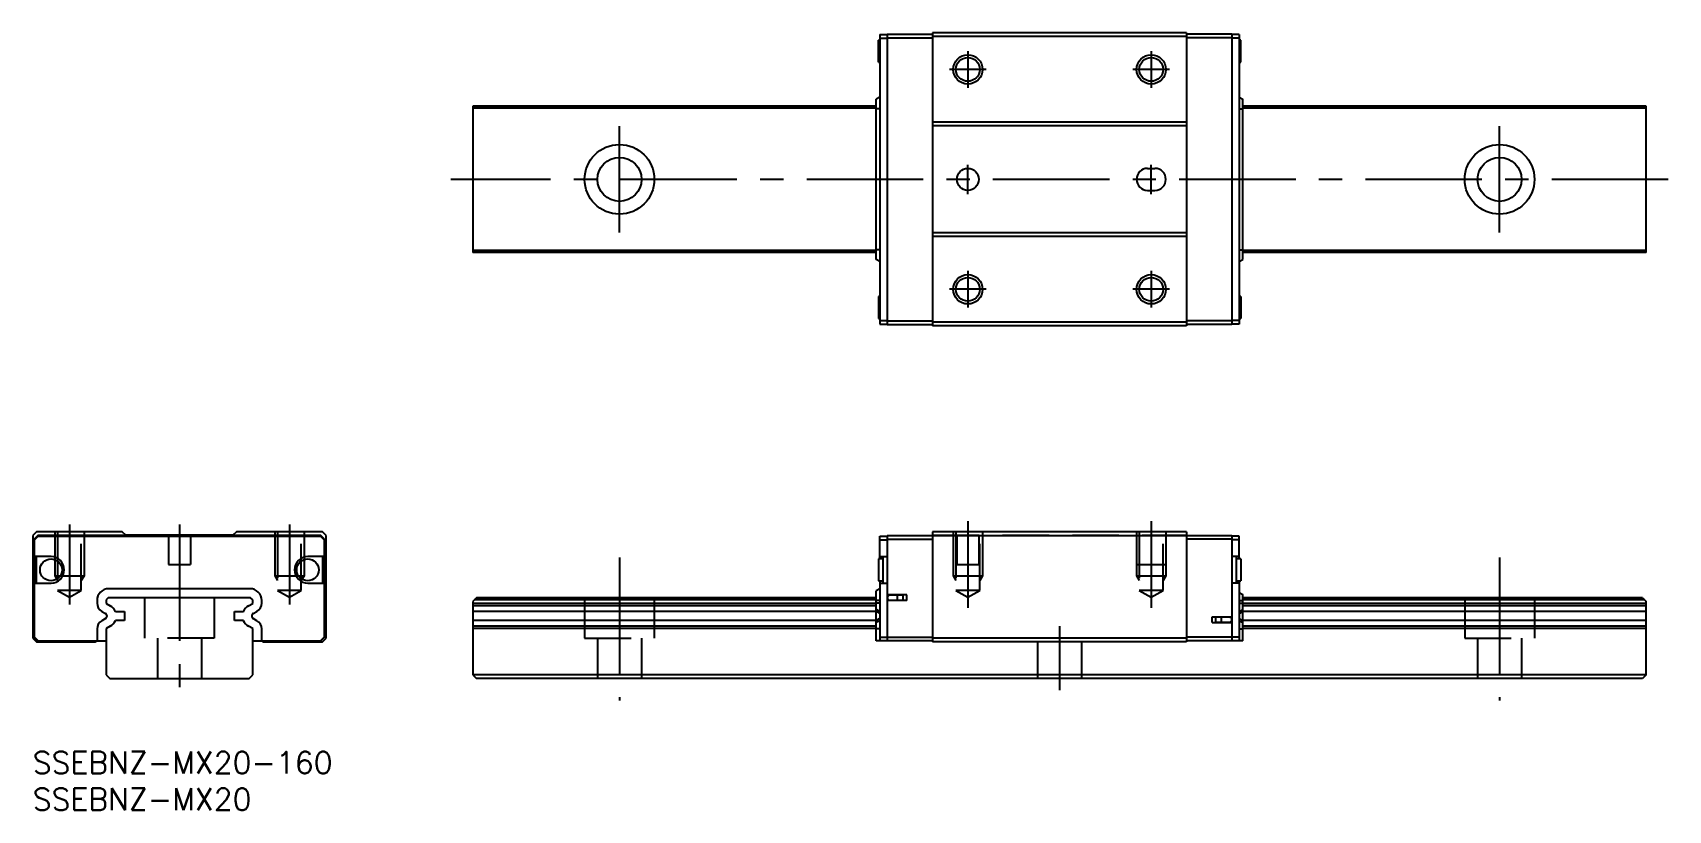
# Model space of a CAD drawing. Extents: x 0 to 223, y -8 to 98.
import ezdxf

# ---------------------------------------------------------------- set-up
doc = ezdxf.new("R2010")
doc.units = 0
doc.header["$LTSCALE"] = 0.5
doc.linetypes.add('CENTER', pattern=[50.8, 31.75, -6.35, 6.35, -6.35])
doc.linetypes.add('DASHED', pattern=[19.05, 12.7, -6.35])
for name, color, linetype in [('MSM_CENTER', 1, 'CENTER'), ('MSM_CONTINUOUS', 7, 'CONTINUOUS'), ('MSM_DASHED', 4, 'DASHED'), ('MSM_NARROW', 5, 'CONTINUOUS'), ('MSM_PART_NUMBER', 7, 'CONTINUOUS')]:
    doc.layers.add(name, color=color, linetype=linetype)
doc.styles.get("Standard").update_dxf_attribs({"font": 'txt.shx', "height": 3, "bigfont": 'bigfont.shx'})

# ---------------------------------------------------------------- blocks, each defined once
blk = doc.blocks.new('*U2')
at = {"layer": 'MSM_PART_NUMBER'}
blk.add_text('SSEBNZ-MX20-160', height=3, dxfattribs=at).set_placement((0, -3))
blk = doc.blocks.new('*U3')
at = {"layer": 'MSM_PART_NUMBER'}
blk.add_text('SSEBNZ-MX20', height=3, dxfattribs=at).set_placement((0, -8))

msp = doc.modelspace()

# ---------------------------------------------------------------- linework, layer by layer
at = {"layer": 'MSM_CENTER'}
for p, q in [((127.5, 95.57), (127.5, 90.57)), ((152.5, 95.57), (152.5, 90.57)), ((130, 93.07), (125, 93.07)), ((155, 93.07), (150, 93.07)), ((80, 70.82), (80, 85.32)), ((200, 70.82), (200, 85.32)), ((223, 78.07), (57, 78.07)), ((127.5, 76.07), (127.5, 80.07)), ((152.5, 76.07), (152.5, 80.07)), ((127.5, 65.57), (127.5, 60.57)), ((152.5, 65.57), (152.5, 60.57)), ((130, 63.07), (125, 63.07)), ((155, 63.07), (150, 63.07)), ((127.5, 31.44), (127.5, 19.62)), ((152.5, 31.44), (152.5, 19.62)), ((5, 31), (5, 20.06)), ((20, 31), (20, 8.5)), ((35, 31), (35, 20.06)), ((80, 26.5), (80, 7)), ((200, 26.5), (200, 7)), ((140, 17.1), (140, 8.39))]:
    msp.add_line(p, q, dxfattribs=at)
at = {"layer": 'MSM_CONTINUOUS'}
for p, q in [((115.5, 97.07), (115.3, 97.07)), ((115.3, 94.07), (115.3, 97.07)), ((115.5, 97.82), (115.5, 58.32)), ((115.5, 97.82), (116.5, 97.82)), ((115.5, 97.32), (116.5, 97.32)), ((116.5, 97.87), (116.5, 58.27)), ((116.5, 97.87), (122.7, 97.87)), ((116.5, 97.37), (122.7, 97.37)), ((122.7, 98.07), (122.7, 58.07)), ((157.3, 98.07), (122.7, 98.07)), ((157.3, 97.57), (122.7, 97.57)), ((157.3, 98.07), (157.3, 58.07)), ((163.5, 97.87), (157.3, 97.87)), ((163.5, 97.37), (157.3, 97.37)), ((163.5, 97.87), (163.5, 58.27)), ((164.5, 97.82), (163.5, 97.82)), ((164.5, 97.32), (163.5, 97.32)), ((164.5, 97.82), (164.5, 58.32)), ((164.7, 97.07), (164.5, 97.07)), ((164.7, 94.07), (164.7, 97.07)), ((115.3, 94.07), (115.5, 94.07)), ((164.5, 94.07), (164.7, 94.07)), ((115.5, 89.3), (115, 89)), ((164.5, 89.3), (165, 89)), ((60, 88.07), (60, 68.07)), ((115, 88.07), (60, 88.07)), ((115, 87.77), (60, 87.77)), ((115, 67.14), (115, 89)), ((115.5, 87.7), (115, 87.7)), ((164.5, 87.7), (165, 87.7)), ((165, 67.14), (165, 89)), ((220, 88.07), (165, 88.07)), ((220, 87.77), (165, 87.77)), ((220, 68.07), (220, 88.07)), ((157.3, 85.87), (122.7, 85.87)), ((157.3, 85.37), (122.7, 85.37)), ((152, 79.57), (153, 79.57)), ((152, 76.57), (153, 76.57)), ((157.3, 70.77), (122.7, 70.77)), ((157.3, 70.27), (122.7, 70.27)), ((115, 68.37), (60, 68.37)), ((115, 68.07), (60, 68.07)), ((115.5, 68.44), (115, 68.44)), ((115.5, 66.84), (115, 67.14)), ((164.5, 68.44), (165, 68.44)), ((164.5, 66.84), (165, 67.14)), ((220, 68.37), (165, 68.37)), ((220, 68.07), (165, 68.07)), ((115.5, 62.07), (115.3, 62.07)), ((115.3, 62.07), (115.3, 59.07)), ((164.7, 62.07), (164.5, 62.07)), ((164.7, 62.07), (164.7, 59.07)), ((115.3, 59.07), (115.5, 59.07)), ((115.5, 58.82), (116.5, 58.82)), ((115.5, 58.32), (116.5, 58.32)), ((116.5, 58.77), (122.7, 58.77)), ((116.5, 58.27), (122.7, 58.27)), ((157.3, 58.57), (122.7, 58.57)), ((157.3, 58.07), (122.7, 58.07)), ((163.5, 58.77), (157.3, 58.77)), ((163.5, 58.27), (157.3, 58.27)), ((164.5, 58.82), (163.5, 58.82)), ((164.5, 58.32), (163.5, 58.32)), ((164.5, 59.07), (164.7, 59.07)), ((0.5, 30), (0, 29.5)), ((0, 29.5), (0, 15.5)), ((0.7, 29.5), (0.2, 29)), ((0.2, 29), (0.2, 15.6)), ((0.25, 28.9), (0.75, 29.4)), ((12.2, 30), (0.5, 30)), ((39.3, 29.5), (0.7, 29.5)), ((0.75, 29.4), (39.25, 29.4)), ((12.7, 29.55), (12.2, 30)), ((27.3, 29.55), (12.7, 29.55)), ((27.8, 30), (27.3, 29.55)), ((39.5, 30), (27.8, 30)), ((39.25, 29.4), (39.75, 28.9)), ((39.8, 29), (39.3, 29.5)), ((40, 29.5), (39.5, 30)), ((39.8, 15.6), (39.8, 29)), ((40, 15.5), (40, 29.5)), ((115.5, 26.3), (115.5, 29.4)), ((115.5, 29.4), (116.5, 29.4)), ((116.5, 29.5), (116.5, 15.1)), ((116.5, 29.5), (163.5, 29.5)), ((116.5, 29), (122.7, 29)), ((157.3, 30), (122.7, 30)), ((122.7, 30), (122.7, 15)), ((157.3, 30), (157.3, 15)), ((163.5, 29), (157.3, 29)), ((163.5, 29.5), (163.5, 15.1)), ((164.5, 29.4), (163.5, 29.4)), ((164.5, 26.3), (164.5, 29.4)), ((0.25, 26.6), (0.25, 28.9)), ((39.75, 28.9), (39.75, 26.6)), ((115.5, 28.9), (116.5, 28.9)), ((164.5, 28.9), (163.5, 28.9)), ((2.5, 26.6), (0.25, 26.6)), ((0.45, 26.6), (0.45, 23)), ((39.75, 26.6), (37.5, 26.6)), ((39.55, 23), (39.55, 26.6)), ((115.9, 26.3), (115.3, 26.3)), ((115.3, 26.3), (115.3, 23.3)), ((115.5, 26.6), (116.5, 26.6)), ((115.9, 26.6), (115.9, 23)), ((164.5, 26.6), (163.5, 26.6)), ((164.1, 26.6), (164.1, 23)), ((164.7, 26.3), (164.1, 26.3)), ((164.7, 26.3), (164.7, 23.3)), ((0.25, 23), (2.5, 23)), ((0.25, 15.6), (0.25, 23)), ((37.5, 23), (39.75, 23)), ((39.75, 23), (39.75, 15.6)), ((115.3, 23.3), (115.9, 23.3)), ((115.5, 23.3), (115.5, 15.1)), ((115.5, 23), (116.5, 23)), ((164.5, 23), (163.5, 23)), ((164.1, 23.3), (164.7, 23.3)), ((164.5, 23.3), (164.5, 15.1)), ((8.77, 20.63), (8.77, 20.26)), ((10.3, 21), (10, 20.7)), ((10, 20.7), (10, 20.22)), ((10, 20.22), (10.56, 19.9)), ((29.7, 21), (10.3, 21)), ((29.63, 22.23), (10.37, 22.23)), ((29.44, 19.9), (30, 20.22)), ((30, 20.7), (29.7, 21)), ((30, 20.22), (30, 20.7)), ((31.23, 20.26), (31.23, 20.63)), ((60.5, 21), (60, 20.5)), ((60, 20.5), (60, 10.5)), ((115, 20.22), (60, 20.22)), ((115, 20.7), (60.2, 20.7)), ((115, 21), (60.5, 21)), ((115.5, 22.23), (115, 21.93)), ((115, 15.1), (115, 21.93)), ((115.5, 20.63), (115, 20.63)), ((115.5, 20.26), (115, 20.26)), ((119.2, 21.4), (116.5, 21.4)), ((119.2, 20.6), (116.5, 20.6)), ((118.7, 21.35), (116.85, 21.35)), ((116.85, 20.65), (118.7, 20.65)), ((117.3, 21.35), (117.3, 21.4)), ((117.3, 20.6), (117.3, 20.65)), ((117.76, 21.35), (117.76, 21.4)), ((117.76, 20.6), (117.76, 20.65)), ((117.9, 20.65), (117.9, 21.35)), ((118.7, 20.65), (118.7, 21.35)), ((119.2, 20.6), (119.2, 21.4)), ((164.5, 21.73), (165, 21.43)), ((164.5, 20.63), (165, 20.63)), ((164.5, 20.26), (165, 20.26)), ((165, 15.1), (165, 21.43)), ((219.5, 21), (165, 21)), ((219.8, 20.7), (165, 20.7)), ((220, 20.22), (165, 20.22)), ((219.5, 21), (220, 20.5)), ((220, 10.5), (220, 20.5)), ((9.42, 19.14), (9.93, 18.85)), ((9.93, 18.15), (9.42, 17.86)), ((11.28, 19.1), (12.5, 19.1)), ((12.5, 17.9), (11.28, 17.9)), ((12.5, 19.1), (12.5, 17.9)), ((27.5, 17.9), (27.5, 19.1)), ((27.5, 19.1), (28.72, 19.1)), ((28.72, 17.9), (27.5, 17.9)), ((30.07, 18.85), (30.58, 19.14)), ((30.58, 17.86), (30.07, 18.15)), ((115, 19.9), (60, 19.9)), ((115, 19.1), (60, 19.1)), ((115, 17.9), (60, 17.9)), ((115.5, 19.14), (115, 19.4)), ((115.5, 18.85), (115, 19.11)), ((115.5, 18.15), (115, 17.89)), ((115.5, 17.86), (115, 17.6)), ((160.8, 18.4), (163.5, 18.4)), ((160.8, 17.6), (160.8, 18.4)), ((163.15, 18.35), (161.3, 18.35)), ((161.3, 17.65), (161.3, 18.35)), ((162.1, 17.65), (162.1, 18.35)), ((162.24, 18.35), (162.24, 18.4)), ((162.7, 18.35), (162.7, 18.4)), ((164.5, 19.14), (165, 19.4)), ((164.5, 18.85), (165, 19.11)), ((164.5, 18.15), (165, 17.89)), ((164.5, 17.86), (165, 17.6)), ((220, 19.9), (165, 19.9)), ((220, 19.1), (165, 19.1)), ((220, 17.9), (165, 17.9)), ((8.77, 16.74), (8.77, 15.1)), ((10.56, 17.1), (10, 16.78)), ((10, 16.78), (10, 10.5)), ((30, 16.78), (29.44, 17.1)), ((30, 10.5), (30, 16.78)), ((31.23, 15.1), (31.23, 16.74)), ((115, 17.1), (60, 17.1)), ((115, 16.78), (60, 16.78)), ((115.5, 16.74), (115, 16.74)), ((160.8, 17.6), (163.5, 17.6)), ((161.3, 17.65), (163.15, 17.65)), ((162.24, 17.6), (162.24, 17.65)), ((162.7, 17.6), (162.7, 17.65)), ((164.5, 16.74), (165, 16.74)), ((220, 17.1), (165, 17.1)), ((220, 16.78), (165, 16.78)), ((0, 15.5), (0.5, 15)), ((0.2, 15.6), (0.7, 15.1)), ((0.75, 15.1), (0.25, 15.6)), ((0.5, 15), (8.53, 15)), ((0.7, 15.1), (10, 15.1)), ((8.53, 15), (8.74, 15.1)), ((30, 15.1), (39.3, 15.1)), ((31.26, 15.1), (31.47, 15)), ((31.47, 15), (39.5, 15)), ((39.75, 15.6), (39.25, 15.1)), ((39.3, 15.1), (39.8, 15.6)), ((39.5, 15), (40, 15.5)), ((122.7, 15.1), (115, 15.1)), ((115.5, 15.6), (122.7, 15.6)), ((157.3, 15.5), (122.7, 15.5)), ((157.3, 15), (122.7, 15)), ((164.5, 15.6), (157.3, 15.6)), ((165, 15.1), (157.3, 15.1)), ((10, 10.5), (10.5, 10)), ((10.5, 10), (29.5, 10)), ((29.5, 10), (30, 10.5)), ((220, 10.5), (60, 10.5)), ((60, 10.5), (60.5, 10)), ((219.5, 10), (60.5, 10)), ((220, 10.5), (219.5, 10))]:
    msp.add_line(p, q, dxfattribs=at)
for centre, radius in [((127.5, 93.07), 1.62), ((152.5, 93.07), 1.62), ((80, 78.07), 4.75), ((200, 78.07), 4.75), ((80, 78.07), 3), ((200, 78.07), 3), ((127.5, 78.07), 1.5), ((127.5, 63.07), 1.62), ((152.5, 63.07), 1.62), ((2.5, 24.8), 1.5), ((37.5, 24.8), 1.5)]:
    msp.add_circle(centre, radius, dxfattribs=at)
for centre, radius, start, end in [((152, 78.07), 1.5, 90, 270), ((153, 78.07), 1.5, 270, 90), ((2.5, 24.8), 1.8, 270, 90), ((37.5, 24.8), 1.8, 90, 270), ((10.37, 20.63), 1.6, 90, 180), ((10.07, 20.26), 1.3, 180, 239.9972), ((29.63, 20.63), 1.6, 0, 90), ((29.93, 20.26), 1.3, 300.0028, 0), ((116.85, 21), 0.35, 90, 270), ((10.07, 16.74), 1.3, 120.0028, 180), ((9.73, 18.5), 0.4, 300.0028, 59.9972), ((9.68, 18.38), 1.75, 24.1151, 60.0008), ((9.68, 18.62), 1.75, 299.9992, 335.8849), ((30.31, 18.38), 1.75, 119.9992, 155.8849), ((30.31, 18.62), 1.75, 204.1151, 240.0008), ((30.27, 18.5), 0.4, 120.0028, 239.9972), ((29.93, 16.74), 1.3, 0, 59.9972), ((163.15, 18), 0.35, 270, 90)]:
    msp.add_arc(centre, radius, start, end, dxfattribs=at)
at = {"layer": 'MSM_DASHED'}
for p, q in [((3, 30), (3, 24)), ((3.38, 30), (3.38, 22)), ((6.62, 22), (6.62, 30)), ((7, 30), (7, 24)), ((18.5, 29.55), (18.5, 25.55)), ((21.5, 29.55), (21.5, 25.55)), ((33, 30), (33, 24)), ((33.38, 30), (33.38, 22)), ((36.62, 22), (36.62, 30)), ((37, 30), (37, 24)), ((122.7, 29.55), (157.3, 29.55)), ((125.5, 30), (125.5, 24)), ((125.88, 30), (125.88, 22)), ((126, 29.55), (126, 25.55)), ((129, 29.55), (129, 25.55)), ((129.12, 22), (129.12, 30)), ((129.5, 30), (129.5, 24)), ((150.5, 30), (150.5, 24)), ((150.88, 30), (150.88, 22)), ((154.12, 22), (154.12, 30)), ((154.5, 30), (154.5, 24)), ((18.5, 25.55), (21.5, 25.55)), ((126, 25.55), (129, 25.55)), ((150.5, 25.55), (154.5, 25.55)), ((3, 24), (7, 24)), ((3, 24), (3.38, 23.34)), ((7, 24), (6.62, 23.34)), ((33, 24), (37, 24)), ((33, 24), (33.38, 23.34)), ((37, 24), (36.62, 23.34)), ((125.5, 24), (129.5, 24)), ((125.5, 24), (125.88, 23.34)), ((129.5, 24), (129.12, 23.34)), ((150.5, 24), (154.5, 24)), ((150.5, 24), (150.88, 23.34)), ((154.5, 24), (154.12, 23.34)), ((3.38, 22), (5, 21.06)), ((6.62, 22), (3.38, 22)), ((5, 21.06), (6.62, 22)), ((15.25, 21), (15.25, 15.5)), ((24.75, 21), (24.75, 15.5)), ((33.38, 22), (35, 21.06)), ((36.62, 22), (33.38, 22)), ((35, 21.06), (36.62, 22)), ((75.25, 21), (75.25, 15.5)), ((84.75, 21), (84.75, 15.5)), ((125.88, 22), (127.5, 21.06)), ((129.12, 22), (125.88, 22)), ((127.5, 21.06), (129.12, 22)), ((150.88, 22), (152.5, 21.06)), ((154.12, 22), (150.88, 22)), ((152.5, 21.06), (154.12, 22)), ((195.25, 21), (195.25, 15.5)), ((204.75, 21), (204.75, 15.5)), ((24.75, 15.5), (15.25, 15.5)), ((17, 15.5), (17, 10)), ((23, 15.5), (23, 10)), ((75.25, 15.5), (84.75, 15.5)), ((77, 15.5), (77, 10)), ((83, 15.5), (83, 10)), ((137, 15), (137, 10)), ((143, 15), (143, 10)), ((195.25, 15.5), (204.75, 15.5)), ((197, 15.5), (197, 10)), ((203, 15.5), (203, 10))]:
    msp.add_line(p, q, dxfattribs=at)
at = {"layer": 'MSM_NARROW'}
for centre in [(127.5, 93.07), (152.5, 93.07), (127.5, 63.07), (152.5, 63.07)]:
    msp.add_circle(centre, 2, dxfattribs=at)

# ---------------------------------------------------------------- block references
at = {"layer": 'MSM_CONTINUOUS'}
for name in ['*U2', '*U3']:
    msp.add_blockref(name, (0, 0), dxfattribs=at)

doc.saveas('drawing.dxf')
